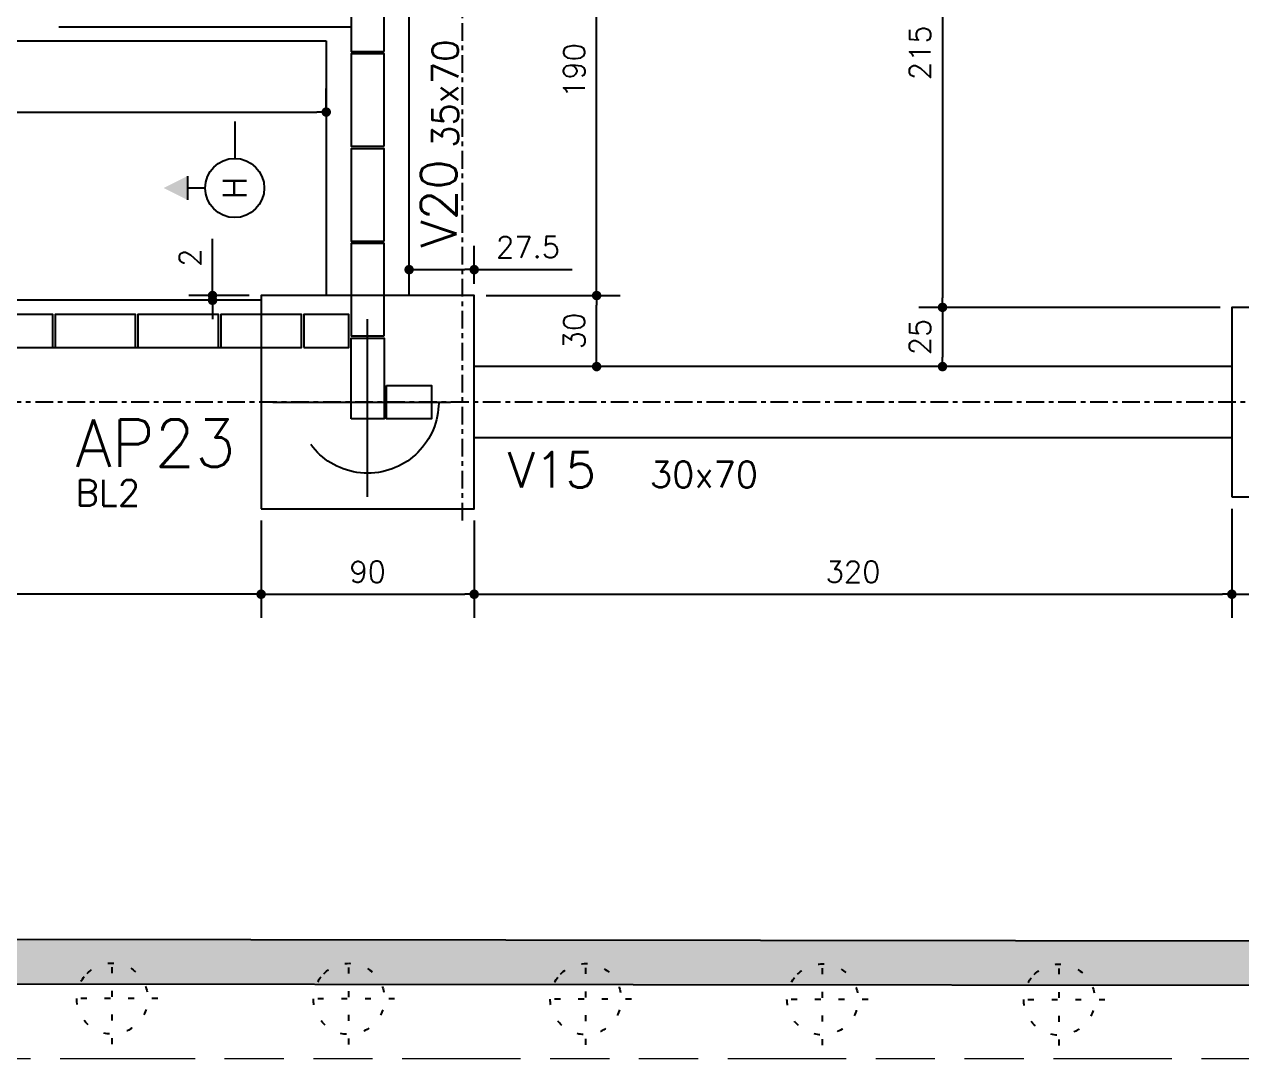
# Model space of a CAD drawing. Extents: x -39962 to 11287, y 23324 to 41277.
# Drawn here: x 1839 to 2353, y 23407 to 23844 of the extents above; entities that cross this region are included whole.
import ezdxf
from ezdxf.enums import TextEntityAlignment as Align

# ---------------------------------------------------------------- set-up
doc = ezdxf.new("R2010")
doc.units = 0
doc.header["$LTSCALE"] = 25
doc.header["$MEASUREMENT"] = 0
for name, pattern in [('AXES', [0.540000006556511, 0.3000000119209289, -0.0799999982118607, 0.0799999982118607, -0.0799999982118607]), ('Double dash', [55, 20, -5, 10, -5, 10, -5]), ('ESTILO_TQS_0002', [0.4, 0.1, -0.3])]:
    doc.linetypes.add(name, pattern=pattern)
doc.layers.get('0').update_dxf_attribs({"linetype": 'CONTINUOUS'})
doc.layers.get('Defpoints').update_dxf_attribs({"linetype": 'CONTINUOUS'})
for name, color, linetype in [('228', 2, 'CONTINUOUS'), ('BLOCO', 3, 'CONTINUOUS'), ('COTA', 1, 'CONTINUOUS'), ('EIXOS', 1, 'AXES'), ('ESTACA', 1, 'ESTILO_TQS_0002'), ('H2', 252, 'CONTINUOUS'), ('Linha_media', 4, 'CONTINUOUS'), ('P-D', 2, 'CONTINUOUS'), ('PENA_5', 5, 'CONTINUOUS'), ('PIL-N', 4, 'CONTINUOUS'), ('PROJ', 252, 'CONTINUOUS'), ('VIG-D', 2, 'CONTINUOUS'), ('VIG-N', 4, 'CONTINUOUS'), ('VIGA', 3, 'CONTINUOUS')]:
    doc.layers.add(name, color=color, linetype=linetype)
doc.layers.add('TLV-DVI-___-CNT', color=7, linetype='Double dash', lineweight=9)
doc.styles.add('COTA', font='romans.shx')
doc.styles.add('ROMANS', font='ROMANS')
doc.styles.get("Standard").update_dxf_attribs({"font": 'ROMANS.SHX'})
doc.dimstyles.new('forma', dxfattribs={"dimscale": 5, "dimtxt": 1.8, "dimasz": 0.8, "dimexe": 2, "dimexo": 1, "dimgap": 1, "dimtad": 1, "dimdec": 1, "dimzin": 9, "dimdsep": 46, "dimtxsty": 'COTA', "dimblk1": 'DOT', "dimblk2": 'DOT', "dimsah": 1, "dimcen": 0, "dimdle": 1, "dimclrd": 256, "dimclre": 256, "dimclrt": 2, "dimadec": 0, "dimazin": 0, "dimtfac": 1, "dimtdec": 0, "dimtmove": 0, "dimatfit": 3, "dimfxl": 1, "dimtolj": 1, "dimtzin": 0, "dimarcsym": 0})

# ---------------------------------------------------------------- blocks, each defined once
blk = doc.blocks.new('_Dot')
at = {"color": 0, "linetype": 'ByBlock', "lineweight": -2}
blk.add_line((-0.5, 0), (-1, 0), dxfattribs=at)
at = {"color": 0, "linetype": 'ByBlock', "const_width": 0.5}
blk.add_lwpolyline([(-0.25, 0, 1), (0.25, 0, 1)], format="xyb", close=True, dxfattribs=at)
blk = doc.blocks.new('*D65')
at = {"layer": 'COTA', "lineweight": -2, "transparency": 16777216}
for p, q in [((1938.513987361199, 23634.59223714093), (1938.513987361199, 23593.48036140803)), ((2028.513987361199, 23634.59223714093), (2028.513987361199, 23593.48036140803)), ((1942.513987361199, 23603.48036140803), (2024.513987361199, 23603.48036140803))]:
    blk.add_line(p, q, dxfattribs=at)
at = {"layer": 'Defpoints', "color": 0, "transparency": 16777216}
for p in [(1938.513987361199, 23639.59223714093), (2028.513987361199, 23639.59223714093), (2028.513987361199, 23603.48036140803)]:
    blk.add_point(p, dxfattribs=at)
at = {"layer": 'COTA', "lineweight": -2, "transparency": 16777216, "xscale": 4, "yscale": 4, "zscale": 4, "rotation": 180}
blk.add_blockref('_Dot', (1938.513987361199, 23603.48036140803), dxfattribs=at)
at = {"layer": 'COTA', "lineweight": -2, "transparency": 16777216, "xscale": 4, "yscale": 4, "zscale": 4}
blk.add_blockref('_Dot', (2028.513987361199, 23603.48036140803), dxfattribs=at)
at = {"layer": 'COTA', "color": 2, "transparency": 16777216, "insert": (1983.513987361199, 23612.98036140803), "char_height": 9, "attachment_point": 5, "style": 'COTA'}
blk.add_mtext('\\A1;90 ', dxfattribs=at)
blk = doc.blocks.new('*D66')
at = {"layer": 'COTA', "lineweight": -2, "transparency": 16777216}
for p, q in [((2348.513987361199, 23639.59223708138), (2348.513987361199, 23593.48036140803)), ((2028.513987361199, 23634.59223714093), (2028.513987361199, 23593.48036140803)), ((2032.513987361199, 23603.48036140803), (2344.513987361199, 23603.48036140803))]:
    blk.add_line(p, q, dxfattribs=at)
at = {"layer": 'Defpoints', "color": 0, "transparency": 16777216}
for p in [(2028.513987361199, 23639.59223714093), (2348.513987361199, 23644.59223708138), (2348.513987361199, 23603.48036140803)]:
    blk.add_point(p, dxfattribs=at)
at = {"layer": 'COTA', "lineweight": -2, "transparency": 16777216, "xscale": 4, "yscale": 4, "zscale": 4, "rotation": 180}
blk.add_blockref('_Dot', (2028.513987361199, 23603.48036140803), dxfattribs=at)
at = {"layer": 'COTA', "lineweight": -2, "transparency": 16777216, "xscale": 4, "yscale": 4, "zscale": 4}
blk.add_blockref('_Dot', (2348.513987361199, 23603.48036140803), dxfattribs=at)
at = {"layer": 'COTA', "color": 2, "transparency": 16777216, "insert": (2188.513987361199, 23612.98036140803), "char_height": 9, "attachment_point": 5, "style": 'COTA'}
blk.add_mtext('\\A1;320 ', dxfattribs=at)
blk = doc.blocks.new('*D67')
at = {"layer": 'COTA', "lineweight": -2, "transparency": 16777216}
for p, q in [((2348.513987361199, 23639.59223708138), (2348.513987361199, 23593.48036140803)), ((2428.513987361199, 23639.59223708138), (2428.513987361199, 23593.48036140803)), ((2352.513987361199, 23603.48036140803), (2424.513987361199, 23603.48036140803))]:
    blk.add_line(p, q, dxfattribs=at)
at = {"layer": 'Defpoints', "color": 0, "transparency": 16777216}
for p in [(2348.513987361199, 23644.59223708138), (2428.513987361199, 23644.59223708138), (2428.513987361199, 23603.48036140803)]:
    blk.add_point(p, dxfattribs=at)
at = {"layer": 'COTA', "lineweight": -2, "transparency": 16777216, "xscale": 4, "yscale": 4, "zscale": 4, "rotation": 180}
blk.add_blockref('_Dot', (2348.513987361199, 23603.48036140803), dxfattribs=at)
at = {"layer": 'COTA', "lineweight": -2, "transparency": 16777216, "xscale": 4, "yscale": 4, "zscale": 4}
blk.add_blockref('_Dot', (2428.513987361199, 23603.48036140803), dxfattribs=at)
at = {"layer": 'COTA', "color": 2, "transparency": 16777216, "insert": (2388.513987361199, 23612.98036140803), "char_height": 9, "attachment_point": 5, "style": 'COTA'}
blk.add_mtext('\\A1;80 ', dxfattribs=at)
blk = doc.blocks.new('*D91')
at = {"layer": 'COTA', "lineweight": -2, "transparency": 16777216}
for p, q in [((1658.014793510572, 23647.46297628885), (1658.014793510572, 23593.48036140803)), ((1938.513987361199, 23634.59223714093), (1938.513987361199, 23593.48036140803)), ((1934.513987361199, 23603.48036140803), (1662.014793510572, 23603.48036140803))]:
    blk.add_line(p, q, dxfattribs=at)
at = {"layer": 'Defpoints', "color": 0, "transparency": 16777216}
for p in [(1658.014793510572, 23652.46297628885), (1938.513987361199, 23639.59223714093), (1658.014793510572, 23603.48036140803)]:
    blk.add_point(p, dxfattribs=at)
at = {"layer": 'COTA', "lineweight": -2, "transparency": 16777216, "xscale": 4, "yscale": 4, "zscale": 4, "rotation": 180}
blk.add_blockref('_Dot', (1658.014793510572, 23603.48036140803), dxfattribs=at)
at = {"layer": 'COTA', "lineweight": -2, "transparency": 16777216, "xscale": 4, "yscale": 4, "zscale": 4}
blk.add_blockref('_Dot', (1938.513987361199, 23603.48036140803), dxfattribs=at)
at = {"layer": 'COTA', "color": 2, "transparency": 16777216, "insert": (1798.264390435885, 23612.98036140803), "char_height": 9, "attachment_point": 5, "style": 'COTA'}
blk.add_mtext('\\A1;280.5 ', dxfattribs=at)
blk = doc.blocks.new('*D204')
at = {"layer": 'COTA', "lineweight": -2, "transparency": 16777216}
for p, q in [((2033.5139873612, 23729.59223714093), (2090.216895295312, 23729.59223714093)), ((2080.216895295312, 23703.59223708139), (2080.216895295312, 23725.59223714093)), ((2075.378701380804, 23699.59223708139), (2070.216895295312, 23699.59223708139))]:
    blk.add_line(p, q, dxfattribs=at)
at = {"layer": 'Defpoints', "color": 0, "transparency": 16777216}
for p in [(2028.5139873612, 23729.59223714093), (2080.216895295312, 23729.59223714093), (2080.378701380804, 23699.59223708139)]:
    blk.add_point(p, dxfattribs=at)
at = {"layer": 'COTA', "lineweight": -2, "transparency": 16777216, "xscale": 4, "yscale": 4, "zscale": 4}
for p, rotation in [((2080.216895295312, 23729.59223714093), 90), ((2080.216895295312, 23699.59223708139), 270)]:
    blk.add_blockref('_Dot', p, dxfattribs=dict(at, rotation=rotation))
at = {"layer": 'COTA', "color": 2, "transparency": 16777216, "insert": (2070.716895295318, 23714.59223711116), "char_height": 9, "attachment_point": 5, "rotation": 90, "style": 'COTA'}
blk.add_mtext('\\A1;30 ', dxfattribs=at)
blk = doc.blocks.new('*D205')
at = {"layer": 'COTA', "lineweight": -2, "transparency": 16777216}
for p, q in [((2085.216895295308, 23919.59223708139), (2090.216895295312, 23919.59223708139)), ((2080.216895295312, 23733.59223714093), (2080.216895295312, 23915.59223708139)), ((2033.5139873612, 23729.59223714093), (2090.216895295312, 23729.59223714093))]:
    blk.add_line(p, q, dxfattribs=at)
at = {"layer": 'Defpoints', "color": 0, "transparency": 16777216}
for p in [(2080.216895295308, 23919.59223708139), (2080.216895295312, 23919.59223708139), (2028.5139873612, 23729.59223714093)]:
    blk.add_point(p, dxfattribs=at)
at = {"layer": 'COTA', "lineweight": -2, "transparency": 16777216, "xscale": 4, "yscale": 4, "zscale": 4}
for p, rotation in [((2080.216895295312, 23919.59223708139), 90), ((2080.216895295312, 23729.59223714093), 270)]:
    blk.add_blockref('_Dot', p, dxfattribs=dict(at, rotation=rotation))
at = {"layer": 'COTA', "color": 2, "transparency": 16777216, "insert": (2070.716895295319, 23824.59223711116), "char_height": 9, "attachment_point": 5, "rotation": 90, "style": 'COTA'}
blk.add_mtext('\\A1;190 ', dxfattribs=at)
blk = doc.blocks.new('*D209')
at = {"layer": 'COTA', "lineweight": -2, "transparency": 16777216}
for p, q in [((1625.5139873605, 23806.70566771174), (1625.5139873605, 23817.05053814634)), ((1966.013987361199, 23806.70566771174), (1966.013987361199, 23817.05053814634)), ((1629.5139873605, 23807.05053814634), (1962.013987361199, 23807.05053814634))]:
    blk.add_line(p, q, dxfattribs=at)
at = {"layer": 'Defpoints', "color": 0, "transparency": 16777216}
for p in [(1966.013987361199, 23807.05053814634), (1625.5139873605, 23801.70566771174), (1966.013987361199, 23801.70566771174)]:
    blk.add_point(p, dxfattribs=at)
at = {"layer": 'COTA', "lineweight": -2, "transparency": 16777216, "xscale": 4, "yscale": 4, "zscale": 4, "rotation": 180}
blk.add_blockref('_Dot', (1625.5139873605, 23807.05053814634), dxfattribs=at)
at = {"layer": 'COTA', "lineweight": -2, "transparency": 16777216, "xscale": 4, "yscale": 4, "zscale": 4}
blk.add_blockref('_Dot', (1966.013987361199, 23807.05053814634), dxfattribs=at)
at = {"layer": 'COTA', "color": 2, "transparency": 16777216, "insert": (1783.911476019712, 23816.55053814634), "char_height": 9, "attachment_point": 5, "style": 'COTA'}
blk.add_mtext('\\A1;340.5 ', dxfattribs=at)
blk = doc.blocks.new('*D146')
at = {"layer": 'COTA', "lineweight": -2, "transparency": 16777216}
for p, q in [((2278.5139873612, 23939.59223708139), (2216.293135971303, 23939.59223708139)), ((2226.293135971303, 23935.59223708139), (2226.293135971303, 23728.59223708139)), ((2343.5139873612, 23724.59223708139), (2216.293135971303, 23724.59223708139))]:
    blk.add_line(p, q, dxfattribs=at)
at = {"layer": 'Defpoints', "color": 0, "transparency": 16777216}
for p in [(2283.5139873612, 23939.59223708139), (2226.293135971303, 23724.59223708139), (2348.5139873612, 23724.59223708139)]:
    blk.add_point(p, dxfattribs=at)
at = {"layer": 'COTA', "lineweight": -2, "transparency": 16777216, "xscale": 4, "yscale": 4, "zscale": 4}
for p, rotation in [((2226.293135971303, 23939.59223708139), 90), ((2226.293135971303, 23724.59223708139), 270)]:
    blk.add_blockref('_Dot', p, dxfattribs=dict(at, rotation=rotation))
at = {"layer": 'COTA', "color": 2, "transparency": 16777216, "insert": (2216.793135971309, 23832.09223708138), "char_height": 9, "attachment_point": 5, "rotation": 90, "style": 'COTA'}
blk.add_mtext('\\A1;215 ', dxfattribs=at)
blk = doc.blocks.new('*D147')
at = {"layer": 'COTA', "lineweight": -2, "transparency": 16777216}
for p, q in [((2343.5139873612, 23724.59223708139), (2216.293135971304, 23724.59223708139)), ((2226.293135971304, 23720.59223708139), (2226.293135971304, 23703.59223708139)), ((2232.123696377851, 23699.59223708139), (2216.293135971304, 23699.59223708139))]:
    blk.add_line(p, q, dxfattribs=at)
at = {"layer": 'Defpoints', "color": 0, "transparency": 16777216}
for p in [(2348.5139873612, 23724.59223708139), (2226.293135971304, 23699.59223708139), (2237.123696377851, 23699.59223708139)]:
    blk.add_point(p, dxfattribs=at)
at = {"layer": 'COTA', "lineweight": -2, "transparency": 16777216, "xscale": 4, "yscale": 4, "zscale": 4}
for p, rotation in [((2226.293135971304, 23724.59223708139), 90), ((2226.293135971304, 23699.59223708139), 270)]:
    blk.add_blockref('_Dot', p, dxfattribs=dict(at, rotation=rotation))
at = {"layer": 'COTA', "color": 2, "transparency": 16777216, "insert": (2216.79313597131, 23712.09223708138), "char_height": 9, "attachment_point": 5, "rotation": 90, "style": 'COTA'}
blk.add_mtext('\\A1;25 ', dxfattribs=at)
blk = doc.blocks.new('*D22')
at = {"layer": 'COTA', "lineweight": -2, "transparency": 16777216}
for p, q in [((2001.013987361199, 23734.59223714093), (2001.013987361199, 23750.52810469913)), ((2028.513987361199, 23734.59223714093), (2028.513987361199, 23750.52810469913)), ((2005.013987361199, 23740.52810469913), (2024.513987361199, 23740.52810469913)), ((2028.513987361199, 23740.52810469913), (2069.94255878977, 23740.52810469913))]:
    blk.add_line(p, q, dxfattribs=at)
at = {"layer": 'Defpoints', "color": 0, "transparency": 16777216}
for p in [(2001.013987361199, 23740.52810469913), (2001.013987361199, 23729.59223714093), (2028.513987361199, 23729.59223714093)]:
    blk.add_point(p, dxfattribs=at)
at = {"layer": 'COTA', "lineweight": -2, "transparency": 16777216, "xscale": 4, "yscale": 4, "zscale": 4, "rotation": 180}
blk.add_blockref('_Dot', (2001.013987361199, 23740.52810469913), dxfattribs=at)
at = {"layer": 'COTA', "lineweight": -2, "transparency": 16777216, "xscale": 4, "yscale": 4, "zscale": 4}
blk.add_blockref('_Dot', (2028.513987361199, 23740.52810469913), dxfattribs=at)
at = {"layer": 'COTA', "color": 2, "transparency": 16777216, "insert": (2051.228273075485, 23750.02810469913), "char_height": 9, "attachment_point": 5, "style": 'COTA'}
blk.add_mtext('\\A1;27.5 ', dxfattribs=at)
blk = doc.blocks.new('Family - ___-2103959-PLANTA INFERIOR 2')
at = {"layer": 'TLV-DVI-___-CNT', "color": 1, "true_color": 0xff0000}
for p, q in [((-34522.13595249021, -10128.19525183617), (-32076.86190852377, -10135.68212233999)), ((-32076.86190852377, -10135.68212233987), (-18942.24823472019, -10135.68212233987))]:
    blk.add_line(p, q, dxfattribs=at)
blk = doc.blocks.new('A$C8a1ee3b4')
at = {"layer": 'TLV-DVI-___-CNT', "color": 1, "true_color": 0xff0000, "xscale": 0.1, "yscale": 0.1, "zscale": 0.1}
blk.add_blockref('Family - ___-2103959-PLANTA INFERIOR 2', (4865.234936253892, 1037.139246327799), dxfattribs=at)
blk = doc.blocks.new('seção_esq')
at = {"layer": 'Linha_media'}
for p, q in [((0.999999979743734, 3.999999919120455), (-0.9999999798019417, 3.999999919120455)), ((0, 2.499999949446646), (0, 3.999999919120455)), ((5.624999886262231, 0), (2.49999994947575, 0))]:
    blk.add_line(p, q, dxfattribs=at)
blk.add_circle((0, 0), 2.499999949439999, dxfattribs=at)
blk.add_solid([(0.999999979743734, 3.999999919120455), (0, 5.999999878666131), (-0.9999999798019417, 3.999999919120455)], dxfattribs=at)
blk = doc.blocks.new('atrib_seção')
at = {"layer": 'Linha_media', "style": 'ROMANS'}
blk.add_attdef('X', text='', height=2, dxfattribs=at).set_placement((0, 0), align=Align.MIDDLE)
blk = doc.blocks.new('_EST60')
at = {"layer": 'ESTACA', "linetype": 'ESTILO_TQS_0002'}
for p, q in [((0, -1.333), (0, 1.333)), ((-1.333, 0), (1.333, 0))]:
    blk.add_line(p, q, dxfattribs=at)
blk.add_circle((0, 0), 1, dxfattribs=at)
blk = doc.blocks.new('*D256')
at = {"layer": 'COTA', "lineweight": -2, "transparency": 16777216}
for p, q in [((1917.987947501156, 23733.59223714093), (1917.987947501156, 23753.59223714093)), ((1933.5139873612, 23729.59223714093), (1907.987947501156, 23729.59223714093)), ((1933.5139873612, 23727.59223708139), (1907.987947501156, 23727.59223708139)), ((1917.987947501156, 23727.59223708139), (1917.987947501156, 23729.59223714093)), ((1917.987947501156, 23723.59223708139), (1917.987947501156, 23719.59223708139))]:
    blk.add_line(p, q, dxfattribs=at)
at = {"layer": 'Defpoints', "color": 0, "transparency": 16777216}
for p in [(1917.987947501156, 23727.59223708139), (1938.5139873612, 23729.59223714093), (1938.5139873612, 23727.59223708139)]:
    blk.add_point(p, dxfattribs=at)
at = {"layer": 'COTA', "lineweight": -2, "transparency": 16777216, "xscale": 4, "yscale": 4, "zscale": 4}
for p, rotation in [((1917.987947501156, 23729.59223714093), 270), ((1917.987947501156, 23727.59223708139), 90)]:
    blk.add_blockref('_Dot', p, dxfattribs=dict(at, rotation=rotation))
at = {"layer": 'COTA', "color": 2, "transparency": 16777216, "insert": (1908.487947501162, 23745.59223714093), "char_height": 9, "attachment_point": 5, "rotation": 90, "style": 'COTA'}
blk.add_mtext('\\A1;2 ', dxfattribs=at)
blk = doc.blocks.new('A$C96fa5e93')
at = {"layer": 'ESTACA', "linetype": 'ESTILO_TQS_0002'}
for p, q in [((19.28569357143897, -1.252141555596609e-05), (19.28569357143897, 38.57141596442125)), ((-2.028576454904396e-05, 19.28570172150285), (38.57140785292904, 19.28570172150285))]:
    blk.add_line(p, q, dxfattribs=at)
blk.add_ellipse((19.28569357143897, 19.28570172150285), major_axis=(10.60660171779848, 10.60660171779848), ratio=0.9999999999999488, start_param=5.497787143782112, end_param=11.7809724509617, dxfattribs=at)
blk = doc.blocks.new('A$C93549396')
at = {"layer": 'PROJ'}
blk.add_line((227.5000919574522, 165.528797251478), (351.0000919579179, 165.528797251478), dxfattribs=at)
for points in [[(365.0000919568702, 155.0371959377953), (365.0000919568702, 194.0371959377953), (351.0000919568702, 194.0371959377953), (351.0000919568702, 155.0371959377953), (365.0000919568702, 155.0371959377953)], [(365.0000919568702, 115.0371959377953), (365.0000919568702, 154.0371959377953), (351.0000919568702, 154.0371959377953), (351.0000919568702, 115.0371959377953), (365.0000919568702, 115.0371959377953)], [(365.0000919568702, 75.03719593779533), (365.0000919568702, 114.0371959377953), (351.0000919568702, 114.0371959377953), (351.0000919568702, 75.03719593779533), (365.0000919568702, 75.03719593779533)], [(365.0000919568702, 35.03719593779533), (365.0000919568702, 74.03719593779533), (351.0000919568702, 74.03719593779533), (351.0000919568702, 35.03719593779533), (365.0000919568702, 35.03719593779533)], [(191.0000919579179, 30.03719593780261), (225.0000919579179, 30.03719593780261), (225.0000919579179, 44.03719593780261), (191.0000919579179, 44.03719593780261), (191.0000919579179, 30.03719593780261)], [(226.0000919579179, 30.03719593780261), (260.0000919579179, 30.03719593780261), (260.0000919579179, 44.03719593780261), (226.0000919579179, 44.03719593780261), (226.0000919579179, 30.03719593780261)], [(261.0000919579179, 30.03719593780261), (295.0000919579179, 30.03719593780261), (295.0000919579179, 44.03719593780261), (261.0000919579179, 44.03719593780261), (261.0000919579179, 30.03719593780261)], [(296.0000919579179, 30.03719593780261), (330.0000919579179, 30.03719593780261), (330.0000919579179, 44.03719593780261), (296.0000919579179, 44.03719593780261), (296.0000919579179, 30.03719593780261)], [(331.0000919579179, 30.03719593780261), (350.0000919579179, 30.03719593780261), (350.0000919579179, 44.03719593780261), (331.0000919579179, 44.03719593780261), (331.0000919579179, 30.03719593780261)], [(351.0000919592931, 0.03719593859568704), (351.0000919592931, 34.03719593859569), (365.0000919592931, 34.03719593859569), (365.0000919592931, 0.03719593859568704), (351.0000919592931, 0.03719593859568704)], [(366.0000919609793, 14.00003781987471), (385.0000919609793, 14.00003781987471), (385.0000919609793, 3.781987470574677e-05), (366.0000919609793, 3.781987470574677e-05), (366.0000919609793, 14.00003781987471)]]:
    blk.add_lwpolyline(points, dxfattribs=at)

msp = doc.modelspace()

# ---------------------------------------------------------------- hatches: boundary and pattern name
at = {"layer": 'H2'}
msp.add_hatch(color=256, dxfattribs=at).paths.add_polyline_path([(1625.513987364247, 23458.06298859228), (2702.988573468051, 23456.82430609248), (2702.967075064504, 23437.84054017655), (1625.513987364247, 23439.0630018121)])

# ---------------------------------------------------------------- linework, layer by layer
at = {"layer": 'BLOCO', "linetype": 'Continuous'}
for points in [[(1938.513987361199, 23639.59223714093), (2028.513987361199, 23639.59223714093), (2028.513987361199, 23729.59223714093), (1938.513987361199, 23729.59223714093), (1938.513987361199, 23639.59223714093)], [(2348.513987361199, 23644.59223708138), (2428.513987361199, 23644.59223708138), (2428.513987361199, 23724.59223708138), (2348.513987361199, 23724.59223708138), (2348.513987361199, 23644.59223708138)]]:
    msp.add_lwpolyline(points, dxfattribs=at)
at = {"layer": 'EIXOS', "color": 244, "true_color": 0x991b1e}
for p, q in [((2023.513987360522, 23634.63571287076), (2023.513987360522, 25355.30859545644)), ((3416.672763251858, 23684.59223708138), (632.0505387775434, 23684.59223708138))]:
    msp.add_line(p, q, dxfattribs=at)
at = {"layer": 'PENA_5'}
for p, q in [((1625.513987364247, 23458.06298859228), (2702.988573468051, 23456.82430609248)), ((2702.967075064504, 23437.84054017655), (1625.574994136577, 23439.0630018121))]:
    msp.add_line(p, q, dxfattribs=at)
at = {"layer": 'VIGA'}
for p, q in [((2001.013987361199, 23729.59223714093), (2001.013987361199, 23849.59223708138)), ((1753.513987361199, 23837.09223708138), (1848.513987361199, 23837.09223708138)), ((1848.513987361199, 23837.09223708138), (1966.013987361199, 23837.09223708138)), ((1966.013987361199, 23837.09223708138), (1966.013987361199, 23729.59223714093)), ((1938.513987361199, 23727.59223708138), (1658.014793510572, 23727.59223708138)), ((1658.014793510572, 23707.59223708138), (1938.513987361199, 23707.59223708138)), ((2348.513987361199, 23699.59223708138), (2028.513987361199, 23699.59223708138)), ((2028.513987361199, 23669.59223708138), (2348.513987361199, 23669.59223708138))]:
    msp.add_line(p, q, dxfattribs=at)

# ---------------------------------------------------------------- block references
at = {"layer": '228', "linetype": 'Continuous', "xscale": 30, "yscale": 30}
msp.add_blockref('_EST60', (1983.513987361199, 23684.59223714093), dxfattribs=at)
at = {"layer": '228', "linetype": 'Continuous', "rotation": 90}
for p in [(1894.900664247428, 23413.48234848482), (1994.900594670742, 23413.36438518998), (2094.900525094261, 23413.24642210754), (2194.90045551778, 23413.12845902509), (2294.900385941299, 23413.01049594264)]:
    msp.add_blockref('A$C96fa5e93', p, dxfattribs=at)
at = {"layer": 'PROJ'}
msp.add_blockref('A$C93549396', (1625.513895404583, 23677.55504114358), dxfattribs=at)
at = {"layer": 'VIGA'}
msp.add_blockref('A$C8a1ee3b4', (203.0611701791058, 23383.83379438486), dxfattribs=at)
at = {"layer": 'VIGA', "xscale": 5, "yscale": 5, "zscale": 5, "rotation": 90}
msp.add_blockref('seção_esq', (1927.35112838613, 23774.99561842778), dxfattribs=at)
msp.add_blockref('atrib_seção', (1927.35112838613, 23774.99561842778), dxfattribs=at).add_auto_attribs({'X': 'H'})

# ---------------------------------------------------------------- texts
at = {"layer": 'P-D', "linetype": 'Continuous'}
msp.add_text('BL2', height=11, dxfattribs=at).set_placement((1860.054920811943, 23640.81196937838))
at = {"layer": 'PIL-N', "linetype": 'Continuous'}
msp.add_text('AP23', height=20, dxfattribs=at).set_placement((1860.054920811943, 23657.31196937838))
at = {"layer": 'VIG-D', "linetype": 'Continuous'}
msp.add_text('35x70', height=11, rotation=90, dxfattribs=at).set_placement((2021.773179912105, 23791.9549142078))
msp.add_text('30x70', height=11, dxfattribs=at).set_placement((2102.654923699602, 23648.51818016385))
at = {"layer": 'VIG-N', "linetype": 'Continuous'}
msp.add_text('V20', height=15, rotation=90, dxfattribs=at).set_placement((2020.997587612577, 23749.83761867534))
msp.add_text('V15', height=15, dxfattribs=at).set_placement((2042.654923699602, 23648.51818016385))

# ---------------------------------------------------------------- dimensions: what is measured, and where the dimension line sits
at = {"layer": 'COTA'}
for base, p1, p2, override, picture, middle in [((2226.293135971303, 23724.59223708139), (2283.513987361199, 23939.59223708138), (2348.513987361199, 23724.59223708138), {"dimpost": ' ', "dimtmove": 1}, '*D146', (2216.793135971309, 23832.09223708138)), ((2080.216895295312, 23919.59223708139), (2028.513987361199, 23729.59223714093), (2080.216895295307, 23919.59223708138), {"dimpost": ' ', "dimtmove": 1}, '*D205', (2070.716895295319, 23824.59223711116)), ((2080.216895295312, 23729.59223714093), (2080.378701380803, 23699.59223708138), (2028.513987361199, 23729.59223714093), {"dimpost": ' '}, '*D204', (2070.716895295318, 23714.59223711116)), ((2226.293135971304, 23699.59223708139), (2348.513987361199, 23724.59223708138), (2237.12369637785, 23699.59223708138), {"dimpost": ' ', "dimtmove": 1}, '*D147', (2216.79313597131, 23712.09223708138))]:
    dim = msp.add_linear_dim(base=base, p1=p1, p2=p2, angle=90, dimstyle='forma', override=override, dxfattribs=at)
    dim.commit()
    dim.dimension.update_dxf_attribs({"geometry": picture, "text_midpoint": middle})
for base, p1, p2, picture, middle in [((1966.013987361199, 23807.05053814634), (1625.5139873605, 23801.70566771174), (1966.013987361199, 23801.70566771174), '*D209', (1783.911476019712, 23807.05053814634)), ((2001.013987361199, 23740.52810469913), (2028.513987361199, 23729.59223714093), (2001.013987361199, 23729.59223714093), '*D22', (2051.228273075485, 23740.52810469913))]:
    dim = msp.add_linear_dim(base=base, p1=p1, p2=p2, dimstyle='forma', override={"dimpost": ' '}, dxfattribs=at)
    dim.commit()
    dim.dimension.update_dxf_attribs({"geometry": picture, "text_midpoint": middle, "dimtype": 128})
dim = msp.add_linear_dim(base=(1917.987947501156, 23727.59223708139), p1=(1938.513987361199, 23729.59223714093), p2=(1938.513987361199, 23727.59223708138), angle=90, dimstyle='forma', override={"dimpost": ' '}, dxfattribs=at)
dim.commit()
dim.dimension.update_dxf_attribs({"geometry": '*D256', "text_midpoint": (1917.987947501162, 23745.59223714093), "dimtype": 128})
for base, p1, p2, override, picture, middle in [((1658.014793510572, 23603.48036140803), (1938.513987361199, 23639.59223714093), (1658.014793510572, 23652.46297628885), {"dimpost": ' ', "dimtmove": 1}, '*D91', (1798.264390435885, 23612.98036140803)), ((2028.513987361199, 23603.48036140803), (1938.513987361199, 23639.59223714093), (2028.513987361199, 23639.59223714093), {"dimpost": ' '}, '*D65', (1983.513987361199, 23612.98036140803)), ((2348.513987361199, 23603.48036140803), (2028.513987361199, 23639.59223714093), (2348.513987361199, 23644.59223708138), {"dimpost": ' ', "dimtmove": 1}, '*D66', (2188.513987361199, 23612.98036140803)), ((2428.513987361199, 23603.48036140803), (2348.513987361199, 23644.59223708138), (2428.513987361199, 23644.59223708138), {"dimpost": ' ', "dimtmove": 1}, '*D67', (2388.513987361199, 23612.98036140803))]:
    dim = msp.add_linear_dim(base=base, p1=p1, p2=p2, dimstyle='forma', override=override, dxfattribs=at)
    dim.commit()
    dim.dimension.update_dxf_attribs({"geometry": picture, "text_midpoint": middle})

doc.saveas('drawing.dxf')
